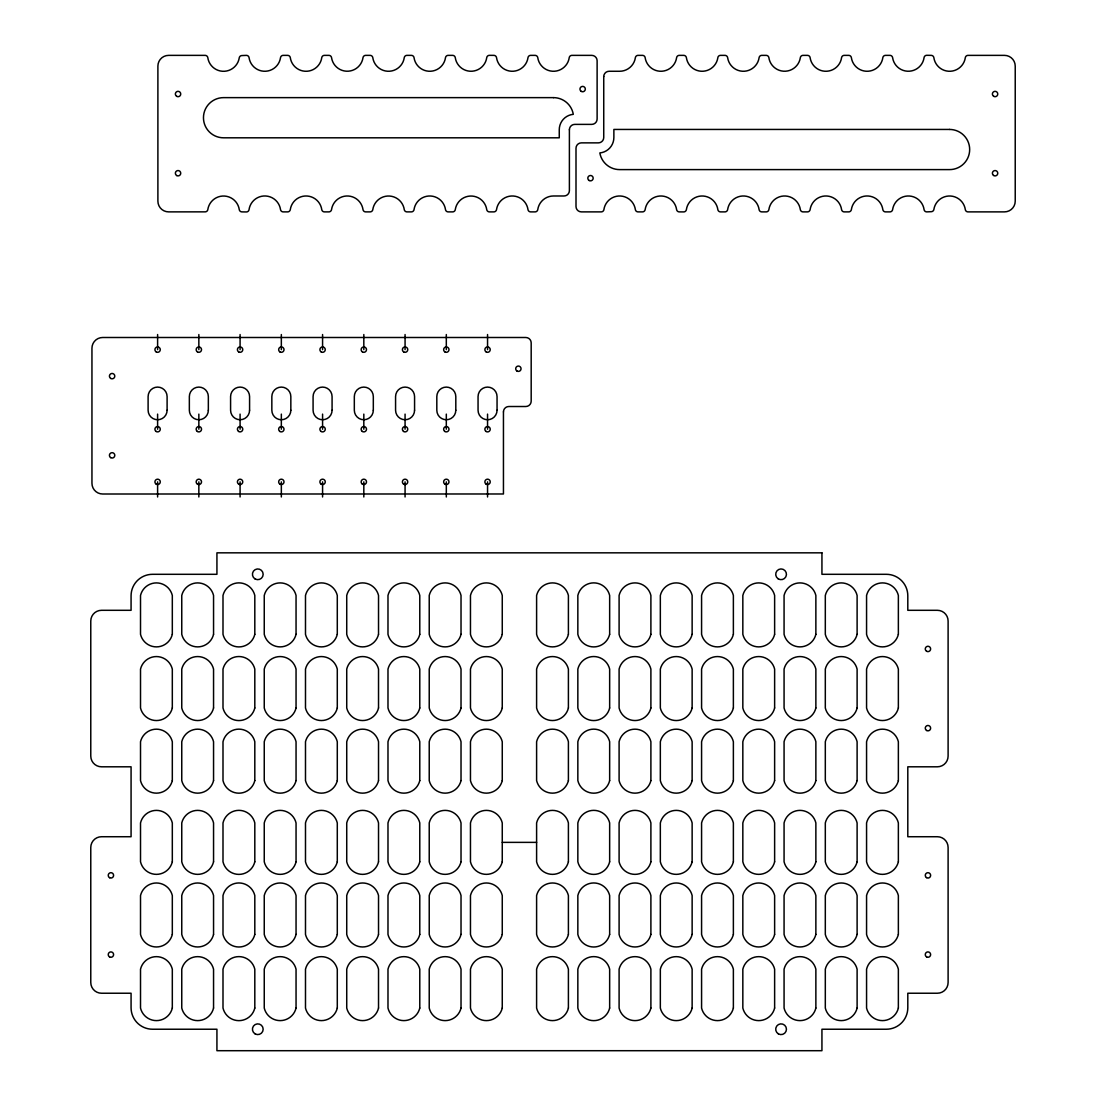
<?xml version="1.0" encoding="UTF-8"?>
<svg xmlns="http://www.w3.org/2000/svg" width="1106" height="1106" viewBox="0 0 1106 1106"><rect width="100%" height="100%" fill="white"/><g stroke="black" fill="none" stroke-linecap="round" stroke-linejoin="round"><path stroke-width="1.5" d="M502.262 842.371L536.604 842.371M487.552 334.537L487.552 349.634M487.552 414.114L487.552 429.211M487.552 481.87L487.552 496.967M446.312 334.537L446.312 349.634M446.312 414.114L446.312 429.211M446.312 481.87L446.312 496.967M405.072 334.537L405.072 349.634M405.072 414.114L405.072 429.211M405.072 481.87L405.072 496.967M363.819 334.537L363.819 349.634M363.819 414.114L363.819 429.211M363.819 481.87L363.819 496.967M322.579 334.537L322.579 349.634M322.579 414.114L322.579 429.211M322.579 481.87L322.579 496.967M281.339 334.537L281.339 349.634M281.339 414.114L281.339 429.211M281.339 481.87L281.339 496.967M240.085 334.537L240.085 349.634M240.085 414.114L240.085 429.211M240.085 481.87L240.085 496.967M198.845 334.537L198.845 349.634M198.845 414.114L198.845 429.211M198.845 481.87L198.845 496.967M157.605 334.537L157.605 349.634M157.605 414.114L157.605 429.211M157.605 481.87L157.605 496.967M503.451 411.874L503.451 493.981L102.692 494.009A10.728 10.728 0 0 1 91.95 483.267L91.95 348.224A10.728 10.728 0 0 1 102.692 337.496L525.806 337.496A5.364 5.364 0 0 1 531.184 342.86L531.184 401.146A5.364 5.364 0 0 1 525.806 406.51L508.815 406.51A5.364 5.364 0 0 0 503.451 411.874M569.396 129.748L569.396 190.674A5.364 5.364 0 0 1 564.032 195.983L553.498 195.983A15.899 15.899 0 0 0 537.765 209.587A2.682 2.682 0 0 1 535.11 211.882L530.645 211.882A2.682 2.682 0 0 1 527.991 209.587A15.899 15.899 0 0 0 496.525 209.587A2.682 2.682 0 0 1 493.857 211.882L489.391 211.882A2.682 2.682 0 0 1 486.737 209.587A15.899 15.899 0 0 0 455.313 209.407A2.668 2.668 0 0 1 452.644 211.882L448.151 211.882A2.682 2.682 0 0 1 445.497 209.587A15.899 15.899 0 0 0 414.031 209.587A2.682 2.682 0 0 1 411.377 211.882L406.939 211.882A2.71 2.71 0 0 1 404.298 209.767A15.913 15.913 0 0 0 372.791 209.587A2.682 2.682 0 0 1 370.137 211.882L365.657 211.882A2.682 2.682 0 0 1 363.003 209.587A15.899 15.899 0 0 0 331.537 209.587A2.682 2.682 0 0 1 328.883 211.882L324.417 211.882A2.682 2.682 0 0 1 321.763 209.587A15.899 15.899 0 0 0 290.297 209.587A2.682 2.682 0 0 1 287.643 211.882L283.177 211.882A2.682 2.682 0 0 1 280.523 209.587A15.899 15.899 0 0 0 249.044 209.642A2.682 2.682 0 0 1 246.32 211.951L241.924 211.882A2.682 2.682 0 0 1 239.269 209.587A15.899 15.899 0 0 0 207.817 209.573A2.682 2.682 0 0 1 205.274 211.854L168.624 211.882A10.728 10.728 0 0 1 157.895 201.14L157.895 66.097A10.728 10.728 0 0 1 168.624 55.369L205.149 55.369A2.682 2.682 0 0 1 207.804 57.664A15.899 15.899 0 0 0 239.255 57.83A2.682 2.682 0 0 1 241.896 55.563L246.403 55.369A2.682 2.682 0 0 1 249.057 57.664A15.899 15.899 0 0 0 280.523 57.664A2.682 2.682 0 0 1 283.177 55.369L287.629 55.369A2.696 2.696 0 0 1 290.284 57.595A15.899 15.899 0 0 0 321.763 57.664A2.682 2.682 0 0 1 324.417 55.369L328.883 55.369A2.682 2.682 0 0 1 331.551 57.678A15.899 15.899 0 0 0 363.003 57.664A2.682 2.682 0 0 1 365.657 55.369L370.137 55.369A2.682 2.682 0 0 1 372.791 57.664A15.899 15.899 0 0 0 404.257 57.664A2.682 2.682 0 0 1 406.911 55.369L411.377 55.369A2.682 2.682 0 0 1 414.031 57.664A15.899 15.899 0 0 0 445.497 57.664A2.682 2.682 0 0 1 448.151 55.369L452.617 55.369A2.682 2.682 0 0 1 455.271 57.664A15.899 15.899 0 0 0 486.737 57.636A2.682 2.682 0 0 1 489.405 55.341L493.857 55.369A2.682 2.682 0 0 1 496.525 57.664A15.899 15.899 0 0 0 527.991 57.664A2.682 2.682 0 0 1 530.645 55.369L535.11 55.369A2.682 2.682 0 0 1 537.765 57.664A15.899 15.899 0 0 0 569.231 57.664A2.682 2.682 0 0 1 571.885 55.369L591.751 55.369A5.364 5.364 0 0 1 597.116 60.733L597.116 119.019A5.364 5.364 0 0 1 591.751 124.384L574.761 124.384A5.364 5.364 0 0 0 569.396 129.748M603.738 76.577L603.738 137.503A5.364 5.364 0 0 1 598.374 142.868L581.369 142.868A5.364 5.364 0 0 0 576.005 148.232L576.005 206.518A5.364 5.364 0 0 0 581.369 211.882L601.249 211.882A2.682 2.682 0 0 0 603.904 209.587A15.899 15.899 0 0 1 635.369 209.587A2.682 2.682 0 0 0 638.024 211.882L642.489 211.882A2.682 2.682 0 0 0 645.144 209.587A15.899 15.899 0 0 1 676.609 209.587A2.682 2.682 0 0 0 679.264 211.882L683.729 211.91A2.682 2.682 0 0 0 686.384 209.601A15.899 15.899 0 0 1 717.849 209.587A2.682 2.682 0 0 0 720.504 211.882L724.983 211.882A2.682 2.682 0 0 0 727.637 209.587A15.899 15.899 0 0 1 759.103 209.587A2.682 2.682 0 0 0 761.758 211.882L766.223 211.882A2.682 2.682 0 0 0 768.877 209.587A15.899 15.899 0 0 1 800.343 209.587A2.682 2.682 0 0 0 802.997 211.882L807.463 211.882A2.682 2.682 0 0 0 810.117 209.587A15.899 15.899 0 0 1 841.583 209.573A2.682 2.682 0 0 0 844.237 211.882L848.703 211.882A2.682 2.682 0 0 0 851.371 209.587A15.899 15.899 0 0 1 882.851 209.656A2.696 2.696 0 0 0 885.505 211.882L889.957 211.882A2.682 2.682 0 0 0 892.611 209.587A15.899 15.899 0 0 1 924.077 209.587A2.682 2.682 0 0 0 926.731 211.882L931.224 211.688A2.682 2.682 0 0 0 933.879 209.421A15.899 15.899 0 0 1 965.317 209.587A2.682 2.682 0 0 0 967.971 211.882L1004.497 211.882A10.728 10.728 0 0 0 1015.225 201.14L1015.225 66.097A10.728 10.728 0 0 0 1004.497 55.369L967.861 55.383A2.682 2.682 0 0 0 965.317 57.678A15.899 15.899 0 0 1 933.851 57.664A2.682 2.682 0 0 0 931.197 55.369L926.814 55.3A2.682 2.682 0 0 0 924.077 57.609A15.899 15.899 0 0 1 892.611 57.664A2.682 2.682 0 0 0 889.957 55.369L885.491 55.369A2.682 2.682 0 0 0 882.837 57.664A15.899 15.899 0 0 1 851.371 57.664A2.682 2.682 0 0 0 848.703 55.369L844.237 55.369A2.682 2.682 0 0 0 841.583 57.664A15.899 15.899 0 0 1 810.117 57.664A2.682 2.682 0 0 0 807.463 55.369L802.997 55.369A2.682 2.682 0 0 0 800.343 57.664A15.913 15.913 0 0 1 768.836 57.484A2.71 2.71 0 0 0 766.195 55.369L761.758 55.369A2.682 2.682 0 0 0 759.103 57.664A15.899 15.899 0 0 1 727.637 57.664A2.682 2.682 0 0 0 724.983 55.369L720.476 55.369A2.668 2.668 0 0 0 717.822 57.844A15.899 15.899 0 0 1 686.384 57.664A2.682 2.682 0 0 0 683.729 55.369L679.264 55.369A2.682 2.682 0 0 0 676.609 57.664A15.899 15.899 0 0 1 645.144 57.664A2.682 2.682 0 0 0 642.489 55.369L638.024 55.369A2.682 2.682 0 0 0 635.369 57.664A15.899 15.899 0 0 1 619.636 71.268L609.102 71.268A5.364 5.364 0 0 0 603.738 76.577M553.498 97.632L223.536 97.632A20.088 20.088 0 0 0 203.463 117.72A20.088 20.088 0 0 0 223.536 137.808L559.263 137.808L559.263 129.748A15.498 15.498 0 0 1 573.295 114.319A20.088 20.088 0 0 0 553.498 97.632M949.584 129.443L613.871 129.443L613.871 137.503A15.498 15.498 0 0 1 599.839 152.932A20.088 20.088 0 0 0 619.636 169.605L949.584 169.605A20.088 20.088 0 0 0 969.672 149.517A20.088 20.088 0 0 0 949.584 129.443M821.938 552.834L216.928 552.834L216.928 574.304L152.531 574.304A21.47 21.47 0 0 0 131.075 595.761L131.075 610.305L101.503 610.305A10.728 10.728 0 0 0 90.775 621.033L90.775 756.075A10.728 10.728 0 0 0 101.503 766.804L131.075 766.804L131.075 836.73L101.503 836.73A10.728 10.728 0 0 0 90.775 847.459L90.775 982.501A10.728 10.728 0 0 0 101.503 993.229L131.075 993.229L131.075 1007.773A21.47 21.47 0 0 0 152.531 1029.23L216.928 1029.23L216.928 1050.7L821.938 1050.7L821.938 1029.23L886.335 1029.23A21.47 21.47 0 0 0 907.805 1007.773L907.805 993.229L937.376 993.229A10.728 10.728 0 0 0 948.105 982.501L948.105 847.459A10.728 10.728 0 0 0 937.376 836.73L907.805 836.73L907.805 766.804L937.376 766.804A10.728 10.728 0 0 0 948.105 756.075L948.105 621.033A10.728 10.728 0 0 0 937.376 610.305L907.805 610.305L907.805 595.761A21.47 21.47 0 0 0 886.335 574.304L821.938 574.304L821.938 552.834M898.362 634.319L898.362 595.47A16.341 16.341 0 0 0 866.565 595.47L866.565 634.319A16.341 16.341 0 0 0 898.362 634.319M898.362 707.978L898.362 669.13A16.341 16.341 0 0 0 866.565 669.13L866.565 707.978A16.341 16.341 0 0 0 898.362 707.978M898.362 780.587L898.362 741.739A16.341 16.341 0 0 0 866.565 741.739L866.565 780.587A16.341 16.341 0 0 0 898.362 780.587M898.362 861.795L898.362 822.947A16.341 16.341 0 0 0 866.565 822.947L866.565 861.795A16.341 16.341 0 0 0 898.362 861.795M898.362 934.404L898.362 895.556A16.341 16.341 0 0 0 866.565 895.556L866.565 934.404A16.341 16.341 0 0 0 898.362 934.404M898.362 1008.05L898.362 969.215A16.341 16.341 0 0 0 866.565 969.215L866.565 1008.05A16.341 16.341 0 0 0 898.362 1008.05M857.109 634.319L857.109 595.47A16.341 16.341 0 0 0 825.311 595.47L825.311 634.319A16.341 16.341 0 0 0 857.109 634.319M857.109 707.978L857.109 669.13A16.341 16.341 0 0 0 825.311 669.13L825.311 707.978A16.341 16.341 0 0 0 857.109 707.978M857.109 780.587L857.109 741.739A16.341 16.341 0 0 0 825.311 741.739L825.311 780.587A16.341 16.341 0 0 0 857.109 780.587M857.109 861.795L857.109 822.947A16.341 16.341 0 0 0 825.311 822.947L825.311 861.795A16.341 16.341 0 0 0 857.109 861.795M857.109 934.404L857.109 895.556A16.341 16.341 0 0 0 825.311 895.556L825.311 934.404A16.341 16.341 0 0 0 857.109 934.404M857.109 1008.05L857.109 969.215A16.341 16.341 0 0 0 825.311 969.215L825.311 1008.05A16.341 16.341 0 0 0 857.109 1008.05M815.869 634.319L815.869 595.47A16.341 16.341 0 0 0 784.071 595.47L784.071 634.319A16.341 16.341 0 0 0 815.869 634.319M815.869 707.978L815.869 669.13A16.341 16.341 0 0 0 784.071 669.13L784.071 707.978A16.341 16.341 0 0 0 815.869 707.978M815.869 780.587L815.869 741.739A16.341 16.341 0 0 0 784.071 741.739L784.071 780.587A16.341 16.341 0 0 0 815.869 780.587M815.869 861.795L815.869 822.947A16.341 16.341 0 0 0 784.071 822.947L784.071 861.795A16.341 16.341 0 0 0 815.869 861.795M815.869 934.404L815.869 895.556A16.341 16.341 0 0 0 784.071 895.556L784.071 934.404A16.341 16.341 0 0 0 815.869 934.404M815.869 1008.05L815.869 969.215A16.341 16.341 0 0 0 784.071 969.215L784.071 1008.05A16.341 16.341 0 0 0 815.869 1008.05M774.629 634.319L774.629 595.47A16.341 16.341 0 0 0 742.831 595.47L742.831 634.319A16.341 16.341 0 0 0 774.629 634.319M774.629 707.978L774.629 669.13A16.341 16.341 0 0 0 742.831 669.13L742.831 707.978A16.341 16.341 0 0 0 774.629 707.978M774.629 780.587L774.629 741.739A16.341 16.341 0 0 0 742.831 741.739L742.831 780.587A16.341 16.341 0 0 0 774.629 780.587M774.629 861.795L774.629 822.947A16.341 16.341 0 0 0 742.831 822.947L742.831 861.795A16.341 16.341 0 0 0 774.629 861.795M774.629 934.404L774.629 895.556A16.341 16.341 0 0 0 742.831 895.556L742.831 934.404A16.341 16.341 0 0 0 774.629 934.404M774.629 1008.05L774.629 969.215A16.341 16.341 0 0 0 742.831 969.215L742.831 1008.05A16.341 16.341 0 0 0 774.629 1008.05M733.375 634.319L733.375 595.47A16.341 16.341 0 0 0 701.577 595.47L701.577 634.319A16.341 16.341 0 0 0 733.375 634.319M733.375 707.978L733.375 669.13A16.341 16.341 0 0 0 701.577 669.13L701.577 707.978A16.341 16.341 0 0 0 733.375 707.978M733.375 780.587L733.375 741.739A16.341 16.341 0 0 0 701.577 741.739L701.577 780.587A16.341 16.341 0 0 0 733.375 780.587M733.375 861.795L733.375 822.947A16.341 16.341 0 0 0 701.577 822.947L701.577 861.795A16.341 16.341 0 0 0 733.375 861.795M733.375 934.404L733.375 895.556A16.341 16.341 0 0 0 701.577 895.556L701.577 934.404A16.341 16.341 0 0 0 733.375 934.404M733.375 1008.05L733.375 969.215A16.341 16.341 0 0 0 701.577 969.215L701.577 1008.05A16.341 16.341 0 0 0 733.375 1008.05M692.135 634.319L692.135 595.47A16.341 16.341 0 0 0 660.337 595.47L660.337 634.319A16.341 16.341 0 0 0 692.135 634.319M692.135 707.978L692.135 669.13A16.341 16.341 0 0 0 660.337 669.13L660.337 707.978A16.341 16.341 0 0 0 692.135 707.978M692.135 780.587L692.135 741.739A16.341 16.341 0 0 0 660.337 741.739L660.337 780.587A16.341 16.341 0 0 0 692.135 780.587M692.135 861.795L692.135 822.947A16.341 16.341 0 0 0 660.337 822.947L660.337 861.795A16.341 16.341 0 0 0 692.135 861.795M692.135 934.404L692.135 895.556A16.341 16.341 0 0 0 660.337 895.556L660.337 934.404A16.341 16.341 0 0 0 692.135 934.404M692.135 1008.05L692.135 969.215A16.341 16.341 0 0 0 660.337 969.215L660.337 1008.05A16.341 16.341 0 0 0 692.135 1008.05M650.895 634.319L650.895 595.47A16.341 16.341 0 0 0 619.097 595.47L619.097 634.319A16.341 16.341 0 0 0 650.895 634.319M650.895 707.978L650.895 669.13A16.341 16.341 0 0 0 619.097 669.13L619.097 707.978A16.341 16.341 0 0 0 650.895 707.978M650.895 780.587L650.895 741.739A16.341 16.341 0 0 0 619.097 741.739L619.097 780.587A16.341 16.341 0 0 0 650.895 780.587M650.895 861.795L650.895 822.947A16.341 16.341 0 0 0 619.097 822.947L619.097 861.795A16.341 16.341 0 0 0 650.895 861.795M650.895 934.404L650.895 895.556A16.341 16.341 0 0 0 619.097 895.556L619.097 934.404A16.341 16.341 0 0 0 650.895 934.404M650.895 1008.05L650.895 969.215A16.341 16.341 0 0 0 619.097 969.215L619.097 1008.05A16.341 16.341 0 0 0 650.895 1008.05M609.655 634.319L609.655 595.47A16.341 16.341 0 0 0 577.844 595.47L577.844 634.319A16.341 16.341 0 0 0 609.655 634.319M609.655 707.978L609.655 669.13A16.341 16.341 0 0 0 577.844 669.13L577.844 707.978A16.341 16.341 0 0 0 609.655 707.978M609.655 780.587L609.655 741.739A16.341 16.341 0 0 0 577.844 741.739L577.844 780.587A16.341 16.341 0 0 0 609.655 780.587M609.655 861.795L609.655 822.947A16.341 16.341 0 0 0 577.844 822.947L577.844 861.795A16.341 16.341 0 0 0 609.655 861.795M609.655 934.404L609.655 895.556A16.341 16.341 0 0 0 577.844 895.556L577.844 934.404A16.341 16.341 0 0 0 609.655 934.404M609.655 1008.05L609.655 969.215A16.341 16.341 0 0 0 577.844 969.215L577.844 1008.05A16.341 16.341 0 0 0 609.655 1008.05M568.401 634.319L568.401 595.47A16.341 16.341 0 0 0 536.604 595.47L536.604 634.319A16.341 16.341 0 0 0 568.401 634.319M568.401 707.978L568.401 669.13A16.341 16.341 0 0 0 536.604 669.13L536.604 707.978A16.341 16.341 0 0 0 568.401 707.978M568.401 780.587L568.401 741.739A16.341 16.341 0 0 0 536.604 741.739L536.604 780.587A16.341 16.341 0 0 0 568.401 780.587M568.401 861.795L568.401 822.947A16.341 16.341 0 0 0 536.604 822.947L536.604 861.795A16.341 16.341 0 0 0 568.401 861.795M568.401 934.404L568.401 895.556A16.341 16.341 0 0 0 536.604 895.556L536.604 934.404A16.341 16.341 0 0 0 568.401 934.404M568.401 1008.05L568.401 969.215A16.341 16.341 0 0 0 536.604 969.215L536.604 1008.05A16.341 16.341 0 0 0 568.401 1008.05M502.262 634.319L502.262 595.47A16.341 16.341 0 0 0 470.465 595.47L470.465 634.319A16.341 16.341 0 0 0 502.262 634.319M502.262 707.978L502.262 669.13A16.341 16.341 0 0 0 470.465 669.13L470.465 707.978A16.341 16.341 0 0 0 502.262 707.978M502.262 780.587L502.262 741.739A16.341 16.341 0 0 0 470.465 741.739L470.465 780.587A16.341 16.341 0 0 0 502.262 780.587M502.262 861.795L502.262 822.947A16.341 16.341 0 0 0 470.465 822.947L470.465 861.795A16.341 16.341 0 0 0 502.262 861.795M502.262 934.404L502.262 895.556A16.341 16.341 0 0 0 470.465 895.556L470.465 934.404A16.341 16.341 0 0 0 502.262 934.404M502.262 1008.05L502.262 969.215A16.341 16.341 0 0 0 470.465 969.215L470.465 1008.05A16.341 16.341 0 0 0 502.262 1008.05M497.05 410.243L497.05 396.584A9.498 9.498 0 0 0 487.552 387.086A9.498 9.498 0 0 0 478.055 396.584L478.055 410.243A9.498 9.498 0 0 0 487.552 419.741A9.498 9.498 0 0 0 497.05 410.243M461.022 634.319L461.022 595.47A16.341 16.341 0 0 0 429.225 595.47L429.225 634.319A16.341 16.341 0 0 0 461.022 634.319M461.022 707.978L461.022 669.13A16.341 16.341 0 0 0 429.225 669.13L429.225 707.978A16.341 16.341 0 0 0 461.022 707.978M461.022 780.587L461.022 741.739A16.341 16.341 0 0 0 429.225 741.739L429.225 780.587A16.341 16.341 0 0 0 461.022 780.587M461.022 861.795L461.022 822.947A16.341 16.341 0 0 0 429.225 822.947L429.225 861.795A16.341 16.341 0 0 0 461.022 861.795M461.022 934.404L461.022 895.556A16.341 16.341 0 0 0 429.225 895.556L429.225 934.404A16.341 16.341 0 0 0 461.022 934.404M461.022 1008.05L461.022 969.215A16.341 16.341 0 0 0 429.225 969.215L429.225 1008.05A16.341 16.341 0 0 0 461.022 1008.05M455.81 410.243L455.81 396.584A9.498 9.498 0 0 0 446.312 387.086A9.498 9.498 0 0 0 436.815 396.584L436.815 410.243A9.498 9.498 0 0 0 446.312 419.741A9.498 9.498 0 0 0 455.81 410.243M419.782 634.319L419.782 595.47A16.341 16.341 0 0 0 387.985 595.47L387.985 634.319A16.341 16.341 0 0 0 419.782 634.319M419.782 707.978L419.782 669.13A16.341 16.341 0 0 0 387.985 669.13L387.985 707.978A16.341 16.341 0 0 0 419.782 707.978M419.782 780.587L419.782 741.739A16.341 16.341 0 0 0 387.985 741.739L387.985 780.587A16.341 16.341 0 0 0 419.782 780.587M419.782 861.795L419.782 822.947A16.341 16.341 0 0 0 387.985 822.947L387.985 861.795A16.341 16.341 0 0 0 419.782 861.795M419.782 934.404L419.782 895.556A16.341 16.341 0 0 0 387.985 895.556L387.985 934.404A16.341 16.341 0 0 0 419.782 934.404M419.782 1008.05L419.782 969.215A16.341 16.341 0 0 0 387.985 969.215L387.985 1008.05A16.341 16.341 0 0 0 419.782 1008.05M414.57 410.243L414.57 396.584A9.498 9.498 0 0 0 405.072 387.086A9.498 9.498 0 0 0 395.575 396.584L395.575 410.243A9.498 9.498 0 0 0 405.072 419.741A9.498 9.498 0 0 0 414.57 410.243M378.529 634.319L378.529 595.47A16.341 16.341 0 0 0 346.731 595.47L346.731 634.319A16.341 16.341 0 0 0 378.529 634.319M378.529 707.978L378.529 669.13A16.341 16.341 0 0 0 346.731 669.13L346.731 707.978A16.341 16.341 0 0 0 378.529 707.978M378.529 780.587L378.529 741.739A16.341 16.341 0 0 0 346.731 741.739L346.731 780.587A16.341 16.341 0 0 0 378.529 780.587M378.529 861.795L378.529 822.947A16.341 16.341 0 0 0 346.731 822.947L346.731 861.795A16.341 16.341 0 0 0 378.529 861.795M378.529 934.404L378.529 895.556A16.341 16.341 0 0 0 346.731 895.556L346.731 934.404A16.341 16.341 0 0 0 378.529 934.404M378.529 1008.05L378.529 969.215A16.341 16.341 0 0 0 346.731 969.215L346.731 1008.05A16.341 16.341 0 0 0 378.529 1008.05M373.316 410.243L373.316 396.584A9.498 9.498 0 0 0 363.819 387.086A9.498 9.498 0 0 0 354.321 396.584L354.321 410.243A9.498 9.498 0 0 0 363.819 419.741A9.498 9.498 0 0 0 373.316 410.243M337.289 634.319L337.289 595.47A16.341 16.341 0 0 0 305.491 595.47L305.491 634.319A16.341 16.341 0 0 0 337.289 634.319M337.289 707.978L337.289 669.13A16.341 16.341 0 0 0 305.491 669.13L305.491 707.978A16.341 16.341 0 0 0 337.289 707.978M337.289 780.587L337.289 741.739A16.341 16.341 0 0 0 305.491 741.739L305.491 780.587A16.341 16.341 0 0 0 337.289 780.587M337.289 861.795L337.289 822.947A16.341 16.341 0 0 0 305.491 822.947L305.491 861.795A16.341 16.341 0 0 0 337.289 861.795M337.289 934.404L337.289 895.556A16.341 16.341 0 0 0 305.491 895.556L305.491 934.404A16.341 16.341 0 0 0 337.289 934.404M337.289 1008.05L337.289 969.215A16.341 16.341 0 0 0 305.491 969.215L305.491 1008.05A16.341 16.341 0 0 0 337.289 1008.05M332.077 410.243L332.077 396.584A9.498 9.498 0 0 0 322.579 387.086A9.498 9.498 0 0 0 313.081 396.584L313.081 410.243A9.498 9.498 0 0 0 322.579 419.741A9.498 9.498 0 0 0 332.077 410.243M296.049 634.319L296.049 595.47A16.341 16.341 0 0 0 264.251 595.47L264.251 634.319A16.341 16.341 0 0 0 296.049 634.319M296.049 707.978L296.049 669.13A16.341 16.341 0 0 0 264.251 669.13L264.251 707.978A16.341 16.341 0 0 0 296.049 707.978M296.049 780.587L296.049 741.739A16.341 16.341 0 0 0 264.251 741.739L264.251 780.587A16.341 16.341 0 0 0 296.049 780.587M296.049 861.795L296.049 822.947A16.341 16.341 0 0 0 264.251 822.947L264.251 861.795A16.341 16.341 0 0 0 296.049 861.795M296.049 934.404L296.049 895.556A16.341 16.341 0 0 0 264.251 895.556L264.251 934.404A16.341 16.341 0 0 0 296.049 934.404M296.049 1008.05L296.049 969.215A16.341 16.341 0 0 0 264.251 969.215L264.251 1008.05A16.341 16.341 0 0 0 296.049 1008.05M290.837 410.243L290.837 396.584A9.498 9.498 0 0 0 281.339 387.086A9.498 9.498 0 0 0 271.841 396.584L271.841 410.243A9.498 9.498 0 0 0 281.339 419.741A9.498 9.498 0 0 0 290.837 410.243M254.809 634.319L254.809 595.47A16.341 16.341 0 0 0 222.997 595.47L222.997 634.319A16.341 16.341 0 0 0 254.809 634.319M254.809 707.978L254.809 669.13A16.341 16.341 0 0 0 222.997 669.13L222.997 707.978A16.341 16.341 0 0 0 254.809 707.978M254.809 780.587L254.809 741.739A16.341 16.341 0 0 0 222.997 741.739L222.997 780.587A16.341 16.341 0 0 0 254.809 780.587M254.809 861.795L254.809 822.947A16.341 16.341 0 0 0 222.997 822.947L222.997 861.795A16.341 16.341 0 0 0 254.809 861.795M254.809 934.404L254.809 895.556A16.341 16.341 0 0 0 222.997 895.556L222.997 934.404A16.341 16.341 0 0 0 254.809 934.404M254.809 1008.05L254.809 969.215A16.341 16.341 0 0 0 222.997 969.215L222.997 1008.05A16.341 16.341 0 0 0 254.809 1008.05M249.583 410.243L249.583 396.584A9.498 9.498 0 0 0 240.085 387.086A9.498 9.498 0 0 0 230.587 396.584L230.587 410.243A9.498 9.498 0 0 0 240.085 419.741A9.498 9.498 0 0 0 249.583 410.243M213.555 634.319L213.555 595.47A16.341 16.341 0 0 0 181.757 595.47L181.757 634.319A16.341 16.341 0 0 0 213.555 634.319M213.555 707.978L213.555 669.13A16.341 16.341 0 0 0 181.757 669.13L181.757 707.978A16.341 16.341 0 0 0 213.555 707.978M213.555 780.587L213.555 741.739A16.341 16.341 0 0 0 181.757 741.739L181.757 780.587A16.341 16.341 0 0 0 213.555 780.587M213.555 861.795L213.555 822.947A16.341 16.341 0 0 0 181.757 822.947L181.757 861.795A16.341 16.341 0 0 0 213.555 861.795M213.555 934.404L213.555 895.556A16.341 16.341 0 0 0 181.757 895.556L181.757 934.404A16.341 16.341 0 0 0 213.555 934.404M213.555 1008.05L213.555 969.215A16.341 16.341 0 0 0 181.757 969.215L181.757 1008.05A16.341 16.341 0 0 0 213.555 1008.05M208.343 410.243L208.343 396.584A9.498 9.498 0 0 0 198.845 387.086A9.498 9.498 0 0 0 189.347 396.584L189.347 410.243A9.498 9.498 0 0 0 198.845 419.741A9.498 9.498 0 0 0 208.343 410.243M172.315 634.319L172.315 595.47A16.341 16.341 0 0 0 140.517 595.47L140.517 634.319A16.341 16.341 0 0 0 172.315 634.319M172.315 707.978L172.315 669.13A16.341 16.341 0 0 0 140.517 669.13L140.517 707.978A16.341 16.341 0 0 0 172.315 707.978M172.315 780.587L172.315 741.739A16.341 16.341 0 0 0 140.517 741.739L140.517 780.587A16.341 16.341 0 0 0 172.315 780.587M172.315 861.795L172.315 822.947A16.341 16.341 0 0 0 140.517 822.947L140.517 861.795A16.341 16.341 0 0 0 172.315 861.795M172.315 934.404L172.315 895.556A16.341 16.341 0 0 0 140.517 895.556L140.517 934.404A16.341 16.341 0 0 0 172.315 934.404M172.315 1008.05L172.315 969.215A16.341 16.341 0 0 0 140.517 969.215L140.517 1008.05A16.341 16.341 0 0 0 172.315 1008.05M167.103 410.243L167.103 396.584A9.498 9.498 0 0 0 157.605 387.086A9.498 9.498 0 0 0 148.107 396.584L148.107 410.243A9.498 9.498 0 0 0 157.605 419.741A9.498 9.498 0 0 0 167.103 410.243M176.711 175.55A2.682 2.682 0 0 0 180.734 173.227A2.682 2.682 0 0 0 176.711 170.905A2.682 2.682 0 0 0 176.711 175.55M176.711 96.346A2.682 2.682 0 0 0 180.734 94.01A2.682 2.682 0 0 0 176.711 91.687A2.682 2.682 0 0 0 176.711 96.346M581.3 91.397A2.682 2.682 0 0 0 585.323 89.074A2.682 2.682 0 0 0 581.3 86.752A2.682 2.682 0 0 0 581.3 91.397M993.741 96.346A2.682 2.682 0 0 0 997.764 94.01A2.682 2.682 0 0 0 993.741 91.687A2.682 2.682 0 0 0 993.741 96.346M993.575 175.453A2.682 2.682 0 0 0 997.764 173.421A2.682 2.682 0 0 0 993.907 170.822A2.682 2.682 0 0 0 993.575 175.453M589.152 180.499A2.682 2.682 0 0 0 593.175 178.177A2.682 2.682 0 0 0 589.152 175.854A2.682 2.682 0 0 0 589.152 180.499M255.113 578.95A5.364 5.364 0 0 0 263.159 574.304A5.364 5.364 0 0 0 255.113 569.659A5.364 5.364 0 0 0 255.113 578.95M778.071 578.742A5.364 5.364 0 0 0 786.435 574.678A5.364 5.364 0 0 0 778.735 569.479A5.364 5.364 0 0 0 778.071 578.742M778.389 1033.875A5.364 5.364 0 0 0 786.449 1029.23A5.364 5.364 0 0 0 778.389 1024.585A5.364 5.364 0 0 0 778.389 1033.875M255.113 1033.875A5.364 5.364 0 0 0 263.159 1029.23A5.364 5.364 0 0 0 255.113 1024.585A5.364 5.364 0 0 0 255.113 1033.875M926.607 730.485A2.682 2.682 0 0 0 930.63 728.163A2.682 2.682 0 0 0 926.607 725.84A2.682 2.682 0 0 0 926.607 730.485M926.607 651.268A2.682 2.682 0 0 0 930.63 648.946A2.682 2.682 0 0 0 926.607 646.623A2.682 2.682 0 0 0 926.607 651.268M926.607 956.911A2.682 2.682 0 0 0 930.63 954.589A2.682 2.682 0 0 0 926.607 952.266A2.682 2.682 0 0 0 926.607 956.911M926.455 877.597A2.682 2.682 0 0 0 930.63 875.565A2.682 2.682 0 0 0 926.787 872.966A2.682 2.682 0 0 0 926.455 877.597M109.577 877.694A2.682 2.682 0 0 0 113.6 875.371A2.682 2.682 0 0 0 109.577 873.049A2.682 2.682 0 0 0 109.577 877.694M109.577 956.911A2.682 2.682 0 0 0 113.6 954.589A2.682 2.682 0 0 0 109.577 952.266A2.682 2.682 0 0 0 109.577 956.911M110.766 378.459A2.682 2.682 0 0 0 114.789 376.137A2.682 2.682 0 0 0 110.766 373.814A2.682 2.682 0 0 0 110.766 378.459M110.6 457.58A2.682 2.682 0 0 0 114.789 455.548A2.682 2.682 0 0 0 110.932 452.948A2.682 2.682 0 0 0 110.6 457.58M516.875 370.952A2.682 2.682 0 0 0 521.05 368.92A2.682 2.682 0 0 0 517.207 366.321A2.682 2.682 0 0 0 516.875 370.952M156.264 351.957A2.682 2.682 0 0 0 160.287 349.634A2.682 2.682 0 0 0 156.264 347.312A2.682 2.682 0 0 0 156.264 351.957M197.504 351.957A2.682 2.682 0 0 0 201.527 349.634A2.682 2.682 0 0 0 197.504 347.312A2.682 2.682 0 0 0 197.504 351.957M238.744 351.957A2.682 2.682 0 0 0 242.767 349.634A2.682 2.682 0 0 0 238.744 347.312A2.682 2.682 0 0 0 238.744 351.957M279.998 351.957A2.682 2.682 0 0 0 284.021 349.634A2.682 2.682 0 0 0 279.998 347.312A2.682 2.682 0 0 0 279.998 351.957M321.238 351.957A2.682 2.682 0 0 0 325.261 349.634A2.682 2.682 0 0 0 321.238 347.312A2.682 2.682 0 0 0 321.238 351.957M362.478 351.957A2.682 2.682 0 0 0 366.501 349.634A2.682 2.682 0 0 0 362.478 347.312A2.682 2.682 0 0 0 362.478 351.957M403.731 351.957A2.682 2.682 0 0 0 407.755 349.634A2.682 2.682 0 0 0 403.731 347.312A2.682 2.682 0 0 0 403.731 351.957M444.971 351.957A2.682 2.682 0 0 0 448.995 349.634A2.682 2.682 0 0 0 444.971 347.312A2.682 2.682 0 0 0 444.971 351.957M486.211 351.957A2.682 2.682 0 0 0 490.235 349.634A2.682 2.682 0 0 0 486.211 347.312A2.682 2.682 0 0 0 486.211 351.957M156.098 431.437A2.682 2.682 0 0 0 160.273 429.405A2.682 2.682 0 0 0 156.43 426.805A2.682 2.682 0 0 0 156.098 431.437M197.338 431.437A2.682 2.682 0 0 0 201.527 429.405A2.682 2.682 0 0 0 197.67 426.805A2.682 2.682 0 0 0 197.338 431.437M238.592 431.437A2.682 2.682 0 0 0 242.767 429.405A2.682 2.682 0 0 0 238.924 426.805A2.682 2.682 0 0 0 238.592 431.437M279.832 431.437A2.682 2.682 0 0 0 284.007 429.405A2.682 2.682 0 0 0 280.164 426.805A2.682 2.682 0 0 0 279.832 431.437M321.072 431.437A2.682 2.682 0 0 0 325.261 429.405A2.682 2.682 0 0 0 321.404 426.805A2.682 2.682 0 0 0 321.072 431.437M362.326 431.437A2.682 2.682 0 0 0 366.501 429.405A2.682 2.682 0 0 0 362.644 426.805A2.682 2.682 0 0 0 362.326 431.437M403.566 431.437A2.682 2.682 0 0 0 407.741 429.405A2.682 2.682 0 0 0 403.897 426.805A2.682 2.682 0 0 0 403.566 431.437M444.806 431.437A2.682 2.682 0 0 0 448.981 429.405A2.682 2.682 0 0 0 445.137 426.805A2.682 2.682 0 0 0 444.806 431.437M486.046 431.437A2.682 2.682 0 0 0 490.235 429.405A2.682 2.682 0 0 0 486.377 426.805A2.682 2.682 0 0 0 486.046 431.437M486.046 484.082A2.682 2.682 0 0 0 490.235 482.05A2.682 2.682 0 0 0 486.377 479.451A2.682 2.682 0 0 0 486.046 484.082M444.806 484.082A2.682 2.682 0 0 0 448.981 482.05A2.682 2.682 0 0 0 445.137 479.451A2.682 2.682 0 0 0 444.806 484.082M403.566 484.082A2.682 2.682 0 0 0 407.741 482.05A2.682 2.682 0 0 0 403.897 479.451A2.682 2.682 0 0 0 403.566 484.082M362.326 484.082A2.682 2.682 0 0 0 366.501 482.05A2.682 2.682 0 0 0 362.644 479.451A2.682 2.682 0 0 0 362.326 484.082M321.072 484.082A2.682 2.682 0 0 0 325.261 482.05A2.682 2.682 0 0 0 321.404 479.451A2.682 2.682 0 0 0 321.072 484.082M279.832 484.082A2.682 2.682 0 0 0 284.007 482.05A2.682 2.682 0 0 0 280.164 479.451A2.682 2.682 0 0 0 279.832 484.082M238.744 484.193A2.682 2.682 0 0 0 242.767 481.87A2.682 2.682 0 0 0 238.744 479.548A2.682 2.682 0 0 0 238.744 484.193M197.504 484.193A2.682 2.682 0 0 0 201.527 481.87A2.682 2.682 0 0 0 197.504 479.548A2.682 2.682 0 0 0 197.504 484.193M156.264 484.193A2.682 2.682 0 0 0 160.287 481.87A2.682 2.682 0 0 0 156.264 479.548A2.682 2.682 0 0 0 156.264 484.193"/></g></svg>
